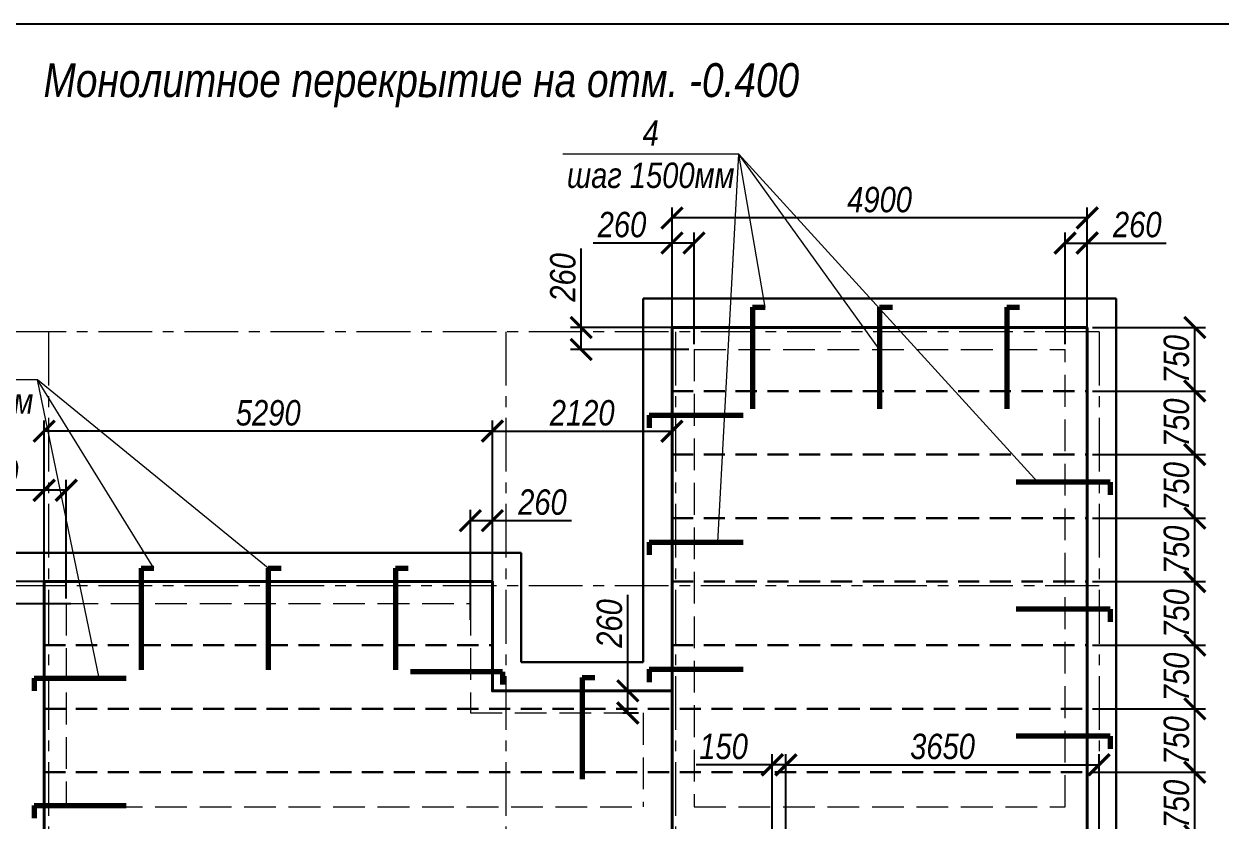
# Model space of a CAD drawing. Header units: millimetres. Extents: x 1582001 to 3303937, y 226471 to 491235.
# Drawn here: x 1590263 to 1604392, y 311036 to 320445 of the extents above; entities that cross this region are included whole.
import ezdxf

# ---------------------------------------------------------------- set-up
doc = ezdxf.new("R2010")
doc.units = ezdxf.units.MM
for name, pattern in [('CENTER', [50.8, 31.75, -6.35, 6.35, -6.35]), ('DASHED2', [0.375, 0.25, -0.125]), ('GOST2.303 4', [7, 5, -2, 0])]:
    doc.linetypes.add(name, pattern=pattern)
doc.layers.get('Defpoints').update_dxf_attribs({"color": 255, "lineweight": 30})
for name, color, linetype, lineweight in [('Оси', 251, 'CENTER', 9), ('Размеры', 7, 'Continuous', 18), ('средние', 92, 'Continuous', 30), ('Стены несущие', 7, 'Continuous', 40), ('тонкие', 163, 'Continuous', 20), ('Штриховки', 251, 'Continuous', 20)]:
    doc.layers.add(name, color=color, linetype=linetype, lineweight=lineweight)
doc.layers.add('Формуляр', color=138, linetype='Continuous')
doc.styles.get("Standard").update_dxf_attribs({"font": 'ARIALNI.TTF', "height": 300})
doc.styles.add('STYLE1', font='ARIALNI.TTF', dxfattribs={"height": 300})
doc.styles.add('Текст', font='ARIALNI.TTF')
doc.dimstyles.new('ISO-25', dxfattribs={"dimscale": 100, "dimtxt": 2.5, "dimasz": 2.5, "dimexe": 1.25, "dimexo": 0.625, "dimtad": 1, "dimdec": 0, "dimtxsty": 'Standard', "dimblk": 'ARCHTICK', "dimcen": 2.5, "dimadec": 0, "dimazin": 0, "dimtfac": 1, "dimtdec": 0, "dimtmove": 0, "dimatfit": 3, "dimfxl": 0, "dimarcsym": 0})

# ---------------------------------------------------------------- blocks, each defined once
blk = doc.blocks.new('_ArchTick')
at = {"color": 0, "linetype": 'ByBlock', "const_width": 0.15}
blk.add_lwpolyline([(-0.5, -0.5), (0.5, 0.5)], dxfattribs=at)
blk = doc.blocks.new('*D1513')
at = {"layer": 'Defpoints', "color": 0, "lineweight": -3, "ltscale": 100, "transparency": 16777216}
for p in [(1590502, 315638), (1590502, 313379), (1595792, 313379)]:
    blk.add_point(p, dxfattribs=at)
at = {"layer": 'Размеры', "color": 0, "lineweight": -2, "ltscale": 100, "transparency": 16777216}
for p, q in [((1590502, 313442), (1590502, 315763)), ((1595792, 315638), (1590502, 315638)), ((1595792, 313442), (1595792, 315763))]:
    blk.add_line(p, q, dxfattribs=at)
at = {"layer": 'Размеры', "color": 0, "lineweight": -2, "ltscale": 100, "transparency": 16777216, "xscale": 250, "yscale": 250, "zscale": 250, "rotation": 180}
blk.add_blockref('_ArchTick', (1590502, 315638), dxfattribs=at)
at = {"layer": 'Размеры', "color": 0, "lineweight": -2, "ltscale": 100, "transparency": 16777216, "xscale": 250, "yscale": 250, "zscale": 250}
blk.add_blockref('_ArchTick', (1595792, 315638), dxfattribs=at)
at = {"layer": 'Размеры', "color": 0, "ltscale": 100, "transparency": 16777216, "insert": (1593147, 315853), "char_height": 300, "attachment_point": 5}
blk.add_mtext('5290', dxfattribs=at)
blk = doc.blocks.new('*D1514')
at = {"layer": 'Defpoints', "color": 0, "lineweight": -3, "ltscale": 100, "transparency": 16777216}
for p in [(1595792, 314583), (1595792, 313379), (1595532, 313349)]:
    blk.add_point(p, dxfattribs=at)
at = {"layer": 'Размеры', "color": 0, "lineweight": -2, "ltscale": 100, "transparency": 16777216}
for p, q in [((1595532, 313411), (1595532, 314708)), ((1595792, 313442), (1595792, 314708)), ((1595532, 314583), (1595792, 314583)), ((1595792, 314583), (1596724, 314583))]:
    blk.add_line(p, q, dxfattribs=at)
at = {"layer": 'Размеры', "color": 0, "lineweight": -2, "ltscale": 100, "transparency": 16777216, "xscale": 250, "yscale": 250, "zscale": 250, "rotation": 180}
blk.add_blockref('_ArchTick', (1595532, 314583), dxfattribs=at)
at = {"layer": 'Размеры', "color": 0, "lineweight": -2, "ltscale": 100, "transparency": 16777216, "xscale": 250, "yscale": 250, "zscale": 250}
blk.add_blockref('_ArchTick', (1595792, 314583), dxfattribs=at)
at = {"layer": 'Размеры', "color": 0, "ltscale": 100, "transparency": 16777216, "insert": (1596383, 314799), "char_height": 300, "attachment_point": 5}
blk.add_mtext('260', dxfattribs=at)
blk = doc.blocks.new('*D1515')
at = {"layer": 'Defpoints', "color": 0, "lineweight": -3, "ltscale": 100, "transparency": 16777216}
for p in [(1590502, 314940), (1590502, 313602), (1590762, 313602)]:
    blk.add_point(p, dxfattribs=at)
at = {"layer": 'Размеры', "color": 0, "lineweight": -2, "ltscale": 100, "transparency": 16777216}
for p, q in [((1590502, 314940), (1589571, 314940)), ((1590502, 313665), (1590502, 315065)), ((1590762, 314940), (1590502, 314940)), ((1590762, 313665), (1590762, 315065))]:
    blk.add_line(p, q, dxfattribs=at)
at = {"layer": 'Размеры', "color": 0, "lineweight": -2, "ltscale": 100, "transparency": 16777216, "xscale": 250, "yscale": 250, "zscale": 250, "rotation": 180}
blk.add_blockref('_ArchTick', (1590502, 314940), dxfattribs=at)
at = {"layer": 'Размеры', "color": 0, "lineweight": -2, "ltscale": 100, "transparency": 16777216, "xscale": 250, "yscale": 250, "zscale": 250}
blk.add_blockref('_ArchTick', (1590762, 314940), dxfattribs=at)
at = {"layer": 'Размеры', "color": 0, "ltscale": 100, "transparency": 16777216, "insert": (1589912, 315156), "char_height": 300, "attachment_point": 5}
blk.add_mtext('260', dxfattribs=at)
blk = doc.blocks.new('*D1516')
at = {"layer": 'Defpoints', "color": 0, "lineweight": -3, "ltscale": 100, "transparency": 16777216}
for p in [(1589213, 313862), (1590880, 313862), (1590880, 313602)]:
    blk.add_point(p, dxfattribs=at)
at = {"layer": 'Размеры', "color": 0, "lineweight": -2, "ltscale": 100, "transparency": 16777216}
for p, q in [((1589213, 313862), (1589213, 314794)), ((1590818, 313862), (1589088, 313862)), ((1589213, 313602), (1589213, 313862)), ((1590818, 313602), (1589088, 313602))]:
    blk.add_line(p, q, dxfattribs=at)
at = {"layer": 'Размеры', "color": 0, "lineweight": -2, "ltscale": 100, "transparency": 16777216, "xscale": 250, "yscale": 250, "zscale": 250}
for p, rotation in [((1589213, 313862), 90), ((1589213, 313602), 270)]:
    blk.add_blockref('_ArchTick', p, dxfattribs=dict(at, rotation=rotation))
at = {"layer": 'Размеры', "color": 0, "ltscale": 100, "transparency": 16777216, "insert": (1588998, 314453), "char_height": 300, "attachment_point": 5, "rotation": 90}
blk.add_mtext('260', dxfattribs=at)
blk = doc.blocks.new('*D1518')
at = {"layer": 'Defpoints', "color": 0, "lineweight": -3, "ltscale": 100, "transparency": 16777216}
for p in [(1590502, 313862), (1588759, 306872), (1590502, 306872)]:
    blk.add_point(p, dxfattribs=at)
at = {"layer": 'Размеры', "color": 0, "lineweight": -2, "ltscale": 100, "transparency": 16777216}
for p, q in [((1590440, 313862), (1588634, 313862)), ((1588759, 313862), (1588759, 306872)), ((1590440, 306872), (1588634, 306872))]:
    blk.add_line(p, q, dxfattribs=at)
at = {"layer": 'Размеры', "color": 0, "lineweight": -2, "ltscale": 100, "transparency": 16777216, "xscale": 250, "yscale": 250, "zscale": 250}
for p, rotation in [((1588759, 313862), 90), ((1588759, 306872), 270)]:
    blk.add_blockref('_ArchTick', p, dxfattribs=dict(at, rotation=rotation))
at = {"layer": 'Размеры', "color": 0, "ltscale": 100, "transparency": 16777216, "insert": (1588543, 310367), "char_height": 300, "attachment_point": 5, "rotation": 90}
blk.add_mtext('6990', dxfattribs=at)
blk = doc.blocks.new('*D1538')
at = {"layer": 'Defpoints', "color": 0, "lineweight": -3, "ltscale": 100, "transparency": 16777216}
for p in [(1602812, 311612), (1604082, 311612), (1602812, 310862)]:
    blk.add_point(p, dxfattribs=at)
at = {"layer": 'Размеры', "color": 0, "lineweight": -2, "ltscale": 100, "transparency": 16777216}
for p, q in [((1602875, 311612), (1604207, 311612)), ((1604082, 310862), (1604082, 311612)), ((1602875, 310862), (1604207, 310862))]:
    blk.add_line(p, q, dxfattribs=at)
at = {"layer": 'Размеры', "color": 0, "lineweight": -2, "ltscale": 100, "transparency": 16777216, "xscale": 250, "yscale": 250, "zscale": 250}
for p, rotation in [((1604082, 311612), 90), ((1604082, 310862), 270)]:
    blk.add_blockref('_ArchTick', p, dxfattribs=dict(at, rotation=rotation))
at = {"layer": 'Размеры', "color": 0, "ltscale": 100, "transparency": 16777216, "insert": (1603866, 311237), "char_height": 300, "attachment_point": 5, "rotation": 90}
blk.add_mtext('750', dxfattribs=at)
blk = doc.blocks.new('*D1539')
at = {"layer": 'Defpoints', "color": 0, "lineweight": -3, "ltscale": 100, "transparency": 16777216}
for p in [(1602812, 312362), (1604082, 312362), (1602812, 311612)]:
    blk.add_point(p, dxfattribs=at)
at = {"layer": 'Размеры', "color": 0, "lineweight": -2, "ltscale": 100, "transparency": 16777216}
for p, q in [((1602875, 312362), (1604207, 312362)), ((1604082, 311612), (1604082, 312362)), ((1602875, 311612), (1604207, 311612))]:
    blk.add_line(p, q, dxfattribs=at)
at = {"layer": 'Размеры', "color": 0, "lineweight": -2, "ltscale": 100, "transparency": 16777216, "xscale": 250, "yscale": 250, "zscale": 250}
for p, rotation in [((1604082, 312362), 90), ((1604082, 311612), 270)]:
    blk.add_blockref('_ArchTick', p, dxfattribs=dict(at, rotation=rotation))
at = {"layer": 'Размеры', "color": 0, "ltscale": 100, "transparency": 16777216, "insert": (1603866, 311987), "char_height": 300, "attachment_point": 5, "rotation": 90}
blk.add_mtext('750', dxfattribs=at)
blk = doc.blocks.new('*D1540')
at = {"layer": 'Defpoints', "color": 0, "lineweight": -3, "ltscale": 100, "transparency": 16777216}
for p in [(1602812, 313112), (1604082, 313112), (1602812, 312362)]:
    blk.add_point(p, dxfattribs=at)
at = {"layer": 'Размеры', "color": 0, "lineweight": -2, "ltscale": 100, "transparency": 16777216}
for p, q in [((1602875, 313112), (1604207, 313112)), ((1604082, 312362), (1604082, 313112)), ((1602875, 312362), (1604207, 312362))]:
    blk.add_line(p, q, dxfattribs=at)
at = {"layer": 'Размеры', "color": 0, "lineweight": -2, "ltscale": 100, "transparency": 16777216, "xscale": 250, "yscale": 250, "zscale": 250}
for p, rotation in [((1604082, 313112), 90), ((1604082, 312362), 270)]:
    blk.add_blockref('_ArchTick', p, dxfattribs=dict(at, rotation=rotation))
at = {"layer": 'Размеры', "color": 0, "ltscale": 100, "transparency": 16777216, "insert": (1603866, 312737), "char_height": 300, "attachment_point": 5, "rotation": 90}
blk.add_mtext('750', dxfattribs=at)
blk = doc.blocks.new('*D1541')
at = {"layer": 'Defpoints', "color": 0, "lineweight": -3, "ltscale": 100, "transparency": 16777216}
for p in [(1602812, 313862), (1604082, 313862), (1602812, 313112)]:
    blk.add_point(p, dxfattribs=at)
at = {"layer": 'Размеры', "color": 0, "lineweight": -2, "ltscale": 100, "transparency": 16777216}
for p, q in [((1602875, 313862), (1604207, 313862)), ((1604082, 313112), (1604082, 313862)), ((1602875, 313112), (1604207, 313112))]:
    blk.add_line(p, q, dxfattribs=at)
at = {"layer": 'Размеры', "color": 0, "lineweight": -2, "ltscale": 100, "transparency": 16777216, "xscale": 250, "yscale": 250, "zscale": 250}
for p, rotation in [((1604082, 313862), 90), ((1604082, 313112), 270)]:
    blk.add_blockref('_ArchTick', p, dxfattribs=dict(at, rotation=rotation))
at = {"layer": 'Размеры', "color": 0, "ltscale": 100, "transparency": 16777216, "insert": (1603866, 313487), "char_height": 300, "attachment_point": 5, "rotation": 90}
blk.add_mtext('750', dxfattribs=at)
blk = doc.blocks.new('*D1542')
at = {"layer": 'Defpoints', "color": 0, "lineweight": -3, "ltscale": 100, "transparency": 16777216}
for p in [(1602812, 314612), (1604082, 314612), (1602812, 313862)]:
    blk.add_point(p, dxfattribs=at)
at = {"layer": 'Размеры', "color": 0, "lineweight": -2, "ltscale": 100, "transparency": 16777216}
for p, q in [((1602875, 314612), (1604207, 314612)), ((1604082, 313862), (1604082, 314612)), ((1602875, 313862), (1604207, 313862))]:
    blk.add_line(p, q, dxfattribs=at)
at = {"layer": 'Размеры', "color": 0, "lineweight": -2, "ltscale": 100, "transparency": 16777216, "xscale": 250, "yscale": 250, "zscale": 250}
for p, rotation in [((1604082, 314612), 90), ((1604082, 313862), 270)]:
    blk.add_blockref('_ArchTick', p, dxfattribs=dict(at, rotation=rotation))
at = {"layer": 'Размеры', "color": 0, "ltscale": 100, "transparency": 16777216, "insert": (1603866, 314237), "char_height": 300, "attachment_point": 5, "rotation": 90}
blk.add_mtext('750', dxfattribs=at)
blk = doc.blocks.new('*D1543')
at = {"layer": 'Defpoints', "color": 0, "lineweight": -3, "ltscale": 100, "transparency": 16777216}
for p in [(1602812, 315362), (1604082, 315362), (1602812, 314612)]:
    blk.add_point(p, dxfattribs=at)
at = {"layer": 'Размеры', "color": 0, "lineweight": -2, "ltscale": 100, "transparency": 16777216}
for p, q in [((1602875, 315362), (1604207, 315362)), ((1604082, 314612), (1604082, 315362)), ((1602875, 314612), (1604207, 314612))]:
    blk.add_line(p, q, dxfattribs=at)
at = {"layer": 'Размеры', "color": 0, "lineweight": -2, "ltscale": 100, "transparency": 16777216, "xscale": 250, "yscale": 250, "zscale": 250}
for p, rotation in [((1604082, 315362), 90), ((1604082, 314612), 270)]:
    blk.add_blockref('_ArchTick', p, dxfattribs=dict(at, rotation=rotation))
at = {"layer": 'Размеры', "color": 0, "ltscale": 100, "transparency": 16777216, "insert": (1603866, 314987), "char_height": 300, "attachment_point": 5, "rotation": 90}
blk.add_mtext('750', dxfattribs=at)
blk = doc.blocks.new('*D1544')
at = {"layer": 'Defpoints', "color": 0, "lineweight": -3, "ltscale": 100, "transparency": 16777216}
for p in [(1602812, 316112), (1604082, 316112), (1602812, 315362)]:
    blk.add_point(p, dxfattribs=at)
at = {"layer": 'Размеры', "color": 0, "lineweight": -2, "ltscale": 100, "transparency": 16777216}
for p, q in [((1602875, 316112), (1604207, 316112)), ((1604082, 315362), (1604082, 316112)), ((1602875, 315362), (1604207, 315362))]:
    blk.add_line(p, q, dxfattribs=at)
at = {"layer": 'Размеры', "color": 0, "lineweight": -2, "ltscale": 100, "transparency": 16777216, "xscale": 250, "yscale": 250, "zscale": 250}
for p, rotation in [((1604082, 316112), 90), ((1604082, 315362), 270)]:
    blk.add_blockref('_ArchTick', p, dxfattribs=dict(at, rotation=rotation))
at = {"layer": 'Размеры', "color": 0, "ltscale": 100, "transparency": 16777216, "insert": (1603866, 315737), "char_height": 300, "attachment_point": 5, "rotation": 90}
blk.add_mtext('750', dxfattribs=at)
blk = doc.blocks.new('*D1545')
at = {"layer": 'Defpoints', "color": 0, "lineweight": -3, "ltscale": 100, "transparency": 16777216}
for p in [(1602812, 316862), (1604082, 316862), (1602812, 316112)]:
    blk.add_point(p, dxfattribs=at)
at = {"layer": 'Размеры', "color": 0, "lineweight": -2, "ltscale": 100, "transparency": 16777216}
for p, q in [((1602875, 316862), (1604207, 316862)), ((1604082, 316112), (1604082, 316862)), ((1602875, 316112), (1604207, 316112))]:
    blk.add_line(p, q, dxfattribs=at)
at = {"layer": 'Размеры', "color": 0, "lineweight": -2, "ltscale": 100, "transparency": 16777216, "xscale": 250, "yscale": 250, "zscale": 250}
for p, rotation in [((1604082, 316862), 90), ((1604082, 316112), 270)]:
    blk.add_blockref('_ArchTick', p, dxfattribs=dict(at, rotation=rotation))
at = {"layer": 'Размеры', "color": 0, "ltscale": 100, "transparency": 16777216, "insert": (1603866, 316487), "char_height": 300, "attachment_point": 5, "rotation": 90}
blk.add_mtext('750', dxfattribs=at)
blk = doc.blocks.new('*D1553')
at = {"layer": 'Defpoints', "color": 0, "lineweight": -3, "ltscale": 100, "transparency": 16777216}
for p in [(1597912, 317859), (1597912, 316602), (1598172, 316602)]:
    blk.add_point(p, dxfattribs=at)
at = {"layer": 'Размеры', "color": 0, "lineweight": -2, "ltscale": 100, "transparency": 16777216}
for p, q in [((1597912, 316665), (1597912, 317984)), ((1598172, 316665), (1598172, 317984)), ((1597912, 317859), (1596981, 317859)), ((1598172, 317859), (1597912, 317859))]:
    blk.add_line(p, q, dxfattribs=at)
at = {"layer": 'Размеры', "color": 0, "lineweight": -2, "ltscale": 100, "transparency": 16777216, "xscale": 250, "yscale": 250, "zscale": 250, "rotation": 180}
blk.add_blockref('_ArchTick', (1597912, 317859), dxfattribs=at)
at = {"layer": 'Размеры', "color": 0, "lineweight": -2, "ltscale": 100, "transparency": 16777216, "xscale": 250, "yscale": 250, "zscale": 250}
blk.add_blockref('_ArchTick', (1598172, 317859), dxfattribs=at)
at = {"layer": 'Размеры', "color": 0, "ltscale": 100, "transparency": 16777216, "insert": (1597322, 318075), "char_height": 300, "attachment_point": 5}
blk.add_mtext('260', dxfattribs=at)
blk = doc.blocks.new('*D1554')
at = {"layer": 'Defpoints', "color": 0, "lineweight": -3, "ltscale": 100, "transparency": 16777216}
for p in [(1602812, 317859), (1602552, 316602), (1602812, 316602)]:
    blk.add_point(p, dxfattribs=at)
at = {"layer": 'Размеры', "color": 0, "lineweight": -2, "ltscale": 100, "transparency": 16777216}
for p, q in [((1602552, 316665), (1602552, 317984)), ((1602812, 316665), (1602812, 317984)), ((1602552, 317859), (1602812, 317859)), ((1602812, 317859), (1603744, 317859))]:
    blk.add_line(p, q, dxfattribs=at)
at = {"layer": 'Размеры', "color": 0, "lineweight": -2, "ltscale": 100, "transparency": 16777216, "xscale": 250, "yscale": 250, "zscale": 250, "rotation": 180}
blk.add_blockref('_ArchTick', (1602552, 317859), dxfattribs=at)
at = {"layer": 'Размеры', "color": 0, "lineweight": -2, "ltscale": 100, "transparency": 16777216, "xscale": 250, "yscale": 250, "zscale": 250}
blk.add_blockref('_ArchTick', (1602812, 317859), dxfattribs=at)
at = {"layer": 'Размеры', "color": 0, "ltscale": 100, "transparency": 16777216, "insert": (1603403, 318075), "char_height": 300, "attachment_point": 5}
blk.add_mtext('260', dxfattribs=at)
blk = doc.blocks.new('*D1555')
at = {"layer": 'Defpoints', "color": 0, "lineweight": -3, "ltscale": 100, "transparency": 16777216}
for p in [(1597912, 318155), (1597912, 316862), (1602812, 316862)]:
    blk.add_point(p, dxfattribs=at)
at = {"layer": 'Размеры', "color": 0, "lineweight": -2, "ltscale": 100, "transparency": 16777216}
for p, q in [((1597912, 316925), (1597912, 318280)), ((1602812, 316925), (1602812, 318280)), ((1602812, 318155), (1597912, 318155))]:
    blk.add_line(p, q, dxfattribs=at)
at = {"layer": 'Размеры', "color": 0, "lineweight": -2, "ltscale": 100, "transparency": 16777216, "xscale": 250, "yscale": 250, "zscale": 250, "rotation": 180}
blk.add_blockref('_ArchTick', (1597912, 318155), dxfattribs=at)
at = {"layer": 'Размеры', "color": 0, "lineweight": -2, "ltscale": 100, "transparency": 16777216, "xscale": 250, "yscale": 250, "zscale": 250}
blk.add_blockref('_ArchTick', (1602812, 318155), dxfattribs=at)
at = {"layer": 'Размеры', "color": 0, "ltscale": 100, "transparency": 16777216, "insert": (1600362, 318370), "char_height": 300, "attachment_point": 5}
blk.add_mtext('4900', dxfattribs=at)
blk = doc.blocks.new('*D1556')
at = {"layer": 'Defpoints', "color": 0, "lineweight": -3, "ltscale": 100, "transparency": 16777216}
for p in [(1596840, 316862), (1598172, 316862), (1598172, 316602)]:
    blk.add_point(p, dxfattribs=at)
at = {"layer": 'Размеры', "color": 0, "lineweight": -2, "ltscale": 100, "transparency": 16777216}
for p, q in [((1596840, 316862), (1596840, 317794)), ((1598110, 316862), (1596715, 316862)), ((1596840, 316602), (1596840, 316862)), ((1598110, 316602), (1596715, 316602))]:
    blk.add_line(p, q, dxfattribs=at)
at = {"layer": 'Размеры', "color": 0, "lineweight": -2, "ltscale": 100, "transparency": 16777216, "xscale": 250, "yscale": 250, "zscale": 250}
for p, rotation in [((1596840, 316862), 90), ((1596840, 316602), 270)]:
    blk.add_blockref('_ArchTick', p, dxfattribs=dict(at, rotation=rotation))
at = {"layer": 'Размеры', "color": 0, "ltscale": 100, "transparency": 16777216, "insert": (1596625, 317453), "char_height": 300, "attachment_point": 5, "rotation": 90}
blk.add_mtext('260', dxfattribs=at)
blk = doc.blocks.new('*D1557')
at = {"layer": 'Defpoints', "color": 0, "lineweight": -3, "ltscale": 100, "transparency": 16777216}
for p in [(1597271, 312572), (1597391, 312572), (1597271, 312312)]:
    blk.add_point(p, dxfattribs=at)
at = {"layer": 'Размеры', "color": 0, "lineweight": -2, "ltscale": 100, "transparency": 16777216}
for p, q in [((1597391, 312572), (1597391, 313708)), ((1597333, 312572), (1597516, 312572)), ((1597391, 312312), (1597391, 312572)), ((1597333, 312312), (1597516, 312312))]:
    blk.add_line(p, q, dxfattribs=at)
at = {"layer": 'Размеры', "color": 0, "lineweight": -2, "ltscale": 100, "transparency": 16777216, "xscale": 250, "yscale": 250, "zscale": 250}
for p, rotation in [((1597391, 312572), 90), ((1597391, 312312), 270)]:
    blk.add_blockref('_ArchTick', p, dxfattribs=dict(at, rotation=rotation))
at = {"layer": 'Размеры', "color": 0, "ltscale": 100, "transparency": 16777216, "insert": (1597175, 313368), "char_height": 300, "attachment_point": 5, "rotation": 90}
blk.add_mtext('260', dxfattribs=at)
blk = doc.blocks.new('*D1507')
at = {"layer": 'Defpoints', "color": 0, "lineweight": -3, "ltscale": 100, "transparency": 16777216}
for p in [(1597912, 315638), (1595792, 313862), (1597912, 313931)]:
    blk.add_point(p, dxfattribs=at)
at = {"layer": 'Размеры', "color": 0, "lineweight": -2, "ltscale": 100, "transparency": 16777216}
for p, q in [((1595792, 313925), (1595792, 315763)), ((1595792, 315638), (1597912, 315638)), ((1597912, 313994), (1597912, 315763))]:
    blk.add_line(p, q, dxfattribs=at)
at = {"layer": 'Размеры', "color": 0, "lineweight": -2, "ltscale": 100, "transparency": 16777216, "xscale": 250, "yscale": 250, "zscale": 250, "rotation": 180}
blk.add_blockref('_ArchTick', (1595792, 315638), dxfattribs=at)
at = {"layer": 'Размеры', "color": 0, "lineweight": -2, "ltscale": 100, "transparency": 16777216, "xscale": 250, "yscale": 250, "zscale": 250}
blk.add_blockref('_ArchTick', (1597912, 315638), dxfattribs=at)
at = {"layer": 'Размеры', "color": 0, "ltscale": 100, "transparency": 16777216, "insert": (1596852, 315853), "char_height": 300, "attachment_point": 5}
blk.add_mtext('2120', dxfattribs=at)
blk = doc.blocks.new('*D2059')
at = {"layer": 'Defpoints', "color": 0, "lineweight": -3, "ltscale": 100, "transparency": 16777216}
for p in [(1599096, 311700), (1599096, 310525), (1599257, 310525)]:
    blk.add_point(p, dxfattribs=at)
at = {"layer": 'Размеры', "color": 0, "lineweight": -2, "ltscale": 100, "transparency": 16777216}
for p, q in [((1599096, 310587), (1599096, 311825)), ((1599257, 310587), (1599257, 311825)), ((1599096, 311700), (1598196, 311700)), ((1599257, 311700), (1599096, 311700))]:
    blk.add_line(p, q, dxfattribs=at)
at = {"layer": 'Размеры', "color": 0, "lineweight": -2, "ltscale": 100, "transparency": 16777216, "xscale": 250, "yscale": 250, "zscale": 250, "rotation": 180}
blk.add_blockref('_ArchTick', (1599096, 311700), dxfattribs=at)
at = {"layer": 'Размеры', "color": 0, "lineweight": -2, "ltscale": 100, "transparency": 16777216, "xscale": 250, "yscale": 250, "zscale": 250}
blk.add_blockref('_ArchTick', (1599257, 311700), dxfattribs=at)
at = {"layer": 'Размеры', "color": 0, "ltscale": 100, "transparency": 16777216, "insert": (1598521, 311915), "char_height": 300, "attachment_point": 5}
blk.add_mtext('150', dxfattribs=at)
blk = doc.blocks.new('*D2060')
at = {"layer": 'Defpoints', "color": 0, "lineweight": -3, "ltscale": 100, "transparency": 16777216}
for p in [(1602952, 311700), (1599257, 310764), (1602952, 310764)]:
    blk.add_point(p, dxfattribs=at)
at = {"layer": 'Размеры', "color": 0, "lineweight": -2, "ltscale": 100, "transparency": 16777216}
for p, q in [((1599257, 310826), (1599257, 311825)), ((1602952, 310826), (1602952, 311825)), ((1599257, 311700), (1602952, 311700))]:
    blk.add_line(p, q, dxfattribs=at)
at = {"layer": 'Размеры', "color": 0, "lineweight": -2, "ltscale": 100, "transparency": 16777216, "xscale": 250, "yscale": 250, "zscale": 250, "rotation": 180}
blk.add_blockref('_ArchTick', (1599257, 311700), dxfattribs=at)
at = {"layer": 'Размеры', "color": 0, "lineweight": -2, "ltscale": 100, "transparency": 16777216, "xscale": 250, "yscale": 250, "zscale": 250}
blk.add_blockref('_ArchTick', (1602952, 311700), dxfattribs=at)
at = {"layer": 'Размеры', "color": 0, "ltscale": 100, "transparency": 16777216, "insert": (1601105, 311915), "char_height": 300, "attachment_point": 5}
blk.add_mtext('3650', dxfattribs=at)

msp = doc.modelspace()

# ---------------------------------------------------------------- linework, layer by layer
at = {"layer": 'Оси', "ltscale": 20}
for p, q in [((1602952.4, 316812.3), (1584888.8, 316812.3)), ((1590552.4, 316812.3), (1590552.4, 296389.3)), ((1595952.4, 316812.3), (1595952.4, 296389.3)), ((1597952.4, 316812.3), (1597952.4, 296388.2)), ((1602952.4, 316812.3), (1602952.4, 296389.3)), ((1602952.4, 313812.3), (1584888.8, 313812.3))]:
    msp.add_line(p, q, dxfattribs=at)
at = {"layer": 'Размеры', "lineweight": 9, "ltscale": 100}
for p, q in [((1598699.9, 318908.5), (1596622.4, 318908.5)), ((1598453.7, 314327.3), (1598699.9, 318908.5)), ((1602228.4, 315038.1), (1598699.9, 318908.5)), ((1599012.4, 317101.4), (1598699.9, 318908.5)), ((1600362.4, 316602.3), (1598699.9, 318908.5)), ((1590424.8, 316244.2), (1588347.4, 316244.2)), ((1593147.4, 314021.4), (1590424.8, 316244.2)), ((1591151.2, 312721.8), (1590424.8, 316244.2)), ((1591797.4, 314021.4), (1590424.8, 316244.2))]:
    msp.add_line(p, q, dxfattribs=at)
at = {"layer": 'средние'}
for p, q in [((1597572.4, 312912.3), (1597572.4, 317202.3)), ((1597572.4, 317202.3), (1603152.4, 317202.3)), ((1603152.4, 298522.3), (1603152.4, 317202.3)), ((1590162.4, 314202.3), (1596132.4, 314202.3)), ((1596132.4, 314202.3), (1596132.4, 312912.3)), ((1596132.4, 312912.3), (1597572.4, 312912.3))]:
    msp.add_line(p, q, dxfattribs=at)
at = {"layer": 'средние', "linetype": 'DASHED2', "ltscale": 1000}
for p, q in [((1597912.4, 316862.3), (1602812.4, 316862.3)), ((1597912.4, 316112.3), (1602812.4, 316112.3)), ((1597912.4, 315362.3), (1602812.4, 315362.3)), ((1597912.4, 314612.3), (1602812.4, 314612.3)), ((1597912.4, 313862.3), (1602812.4, 313862.3)), ((1590502.4, 313112.3), (1595792.4, 313112.3)), ((1597912.4, 313112.3), (1602812.4, 313112.3)), ((1590502.4, 312362.3), (1602812.4, 312362.3)), ((1590502.4, 311612.3), (1602812.4, 311612.3))]:
    msp.add_line(p, q, dxfattribs=at)
at = {"layer": 'Стены несущие', "ltscale": 75}
for p, q in [((1597912.4, 316862.3), (1597912.4, 312652.3)), ((1597912.4, 316862.3), (1602812.4, 316862.3)), ((1602812.4, 298862.3), (1602812.4, 316862.3)), ((1597912.4, 300582.3), (1597912.4, 312652.3))]:
    msp.add_line(p, q, dxfattribs=at)
msp.add_lwpolyline([(1597912.4, 312572.3), (1595792.4, 312572.3), (1595792.4, 313862.3), (1590502.4, 313862.3), (1590502.4, 306872.3), (1588032.4, 306872.3), (1588032.4, 300662.3), (1597912.4, 300662.3)], dxfattribs=at)
at = {"layer": 'тонкие', "linetype": 'GOST2.303 4', "ltscale": 75}
for p, q in [((1598172.4, 316602.3), (1598172.4, 311202.3)), ((1598172.4, 316602.3), (1602552.4, 316602.3)), ((1602552.4, 311202.3), (1602552.4, 316602.3)), ((1590762.4, 313602.3), (1595532.4, 313602.3)), ((1590762.4, 313602.3), (1590762.4, 311202.3)), ((1595532.4, 313602.3), (1595532.4, 312312.3)), ((1595532.4, 312312.3), (1597572.4, 312312.3)), ((1597572.4, 312312.3), (1597572.4, 311202.3)), ((1590762.4, 311202.3), (1597572.4, 311202.3)), ((1598172.4, 311202.3), (1602552.4, 311202.3))]:
    msp.add_line(p, q, dxfattribs=at)
at = {"layer": 'Формуляр', "color": 0}
msp.add_lwpolyline([(1584000.9, 291755.1), (1584000.9, 320444.9), (1623500.8, 320444.9), (1623500.8, 291755.1)], close=True, dxfattribs=at)
at = {"layer": 'Штриховки', "color": 1, "lineweight": 70, "ltscale": 100}
for p, q in [((1598862.4, 317101.4), (1598862.4, 315901.4)), ((1598862.4, 317101.4), (1599012.4, 317101.4)), ((1600362.4, 317101.4), (1600362.4, 315901.4)), ((1600362.4, 317101.4), (1600512.4, 317101.4)), ((1601862.4, 317101.4), (1601862.4, 315901.4)), ((1601862.4, 317101.4), (1602012.4, 317101.4)), ((1597642.9, 315827.3), (1598752.1, 315827.3)), ((1597642.9, 315827.3), (1597642.9, 315677.3)), ((1603082, 315038.1), (1601972.7, 315038.1)), ((1603082, 315038.1), (1603082, 314888.1)), ((1597642.9, 314327.3), (1598752.1, 314327.3)), ((1597642.9, 314327.3), (1597642.9, 314177.3)), ((1591647.4, 314021.4), (1591647.4, 312821.4)), ((1591647.4, 314021.4), (1591797.4, 314021.4)), ((1593147.4, 314021.4), (1593147.4, 312821.4)), ((1593147.4, 314021.4), (1593147.4, 312821.4)), ((1593147.4, 314021.4), (1593297.4, 314021.4)), ((1594647.4, 314021.4), (1594647.4, 312821.4)), ((1594647.4, 314021.4), (1594797.4, 314021.4)), ((1594647.4, 314021.4), (1594647.4, 312821.4)), ((1594647.4, 314021.4), (1594797.4, 314021.4)), ((1603082, 313538.1), (1601972.7, 313538.1)), ((1603082, 313538.1), (1603082, 313388.1)), ((1597642.9, 312827.3), (1598752.1, 312827.3)), ((1597642.9, 312827.3), (1597642.9, 312677.3)), ((1590384.3, 312721.8), (1591468.7, 312721.8)), ((1590384.3, 312721.8), (1590384.3, 312571.8)), ((1595910.6, 312799.5), (1594826.2, 312799.5)), ((1595910.6, 312799.5), (1595910.6, 312649.5)), ((1596852.4, 312731.4), (1596852.4, 311531.4)), ((1596852.4, 312731.4), (1597002.4, 312731.4)), ((1603082, 312038.1), (1601972.7, 312038.1)), ((1603082, 312038.1), (1603082, 311888.1)), ((1590384.3, 311221.8), (1591468.7, 311221.8)), ((1590384.3, 311221.8), (1590384.3, 311071.8))]:
    msp.add_line(p, q, dxfattribs=at)

# ---------------------------------------------------------------- texts
at = {"ltscale": 2, "insert": (1590494.6, 319981.9), "char_height": 400, "width": 12867.82, "attachment_point": 1, "style": 'STYLE1'}
msp.add_mtext('Монолитное перекрытие на отм. -0.400', dxfattribs=at)
at = {"layer": 'Размеры', "lineweight": 9, "ltscale": 100, "style": 'Текст'}
for s, p in [('4', (1597565.6, 319008.5)), ('шаг 1500мм', (1596672.4, 318508.5)), ('шаг 1500мм', (1588397.4, 315844.2))]:
    msp.add_text(s, height=300, dxfattribs=at).set_placement(p)

# ---------------------------------------------------------------- dimensions: what is measured, and where the dimension line sits
at = {"layer": 'Размеры', "ltscale": 100}
for base, p1, p2, picture, middle in [((1597912.4, 318154.8), (1602812.4, 316862.3), (1597912.4, 316862.3), '*D1555', (1600362.4, 318370.5)), ((1597912.4, 317859.4), (1598172.4, 316602.3), (1597912.4, 316602.3), '*D1553', (1597321.7, 318075.1)), ((1602812.4, 317859.4), (1602552.4, 316602.3), (1602812.4, 316602.3), '*D1554', (1603403.1, 318075.1)), ((1590502.4, 315637.6), (1595792.4, 313379.4), (1590502.4, 313379.4), '*D1513', (1593147.4, 315853.3)), ((1597912.4, 315637.6), (1595792.4, 313862.3), (1597912.4, 313931.4), '*D1507', (1596852.4, 315853.3)), ((1590502.4, 314940.2), (1590762.4, 313602.3), (1590502.4, 313602.3), '*D1515', (1589911.7, 315155.8)), ((1595792.4, 314583.2), (1595532.4, 313348.7), (1595792.4, 313379.4), '*D1514', (1596383.1, 314798.8))]:
    dim = msp.add_linear_dim(base=base, p1=p1, p2=p2, dimstyle='ISO-25', override={"dimscale": 100, "dimfxl": 100, "dimfxlon": 1, "dimarcsym": 1}, dxfattribs=at)
    dim.commit()
    dim.dimension.update_dxf_attribs({"geometry": picture, "text_midpoint": middle})
for base, p1, p2, override, picture, middle in [((1596840.4, 316862.3), (1598172.4, 316602.3), (1598172.4, 316862.3), {"dimscale": 100, "dimfxl": 100, "dimfxlon": 1, "dimarcsym": 1}, '*D1556', (1596624.8, 317453)), ((1604081.7, 316862.3), (1602812.4, 316112.3), (1602812.4, 316862.3), {"dimscale": 100, "dimfxl": 100, "dimfxlon": 1, "dimarcsym": 1}, '*D1545', (1603866, 316487.3)), ((1604081.7, 316112.3), (1602812.4, 315362.3), (1602812.4, 316112.3), {"dimscale": 100, "dimfxl": 100, "dimfxlon": 1, "dimarcsym": 1}, '*D1544', (1603866, 315737.3)), ((1604081.7, 315362.3), (1602812.4, 314612.3), (1602812.4, 315362.3), {"dimscale": 100, "dimfxl": 100, "dimfxlon": 1, "dimarcsym": 1}, '*D1543', (1603866, 314987.3)), ((1589213.2, 313862.3), (1590880.1, 313602.3), (1590880.1, 313862.3), {"dimscale": 100, "dimfxl": 100, "dimfxlon": 1, "dimarcsym": 1}, '*D1516', (1588997.5, 314453)), ((1604081.7, 314612.3), (1602812.4, 313862.3), (1602812.4, 314612.3), {"dimscale": 100, "dimfxl": 100, "dimfxlon": 1, "dimarcsym": 1}, '*D1542', (1603866, 314237.3)), ((1588758.6, 306872.3), (1590502.4, 313862.3), (1590502.4, 306872.3), {"dimscale": 100, "dimlfac": 1, "dimtxsty": 'Standard', "dimblk1": 'ArchTick', "dimblk2": 'ArchTick', "dimsah": 1, "dimtmove": 0, "dimfxl": 100, "dimfxlon": 1, "dimtolj": 0, "dimarcsym": 1}, '*D1518', (1588543, 310367.3)), ((1604081.7, 313862.3), (1602812.4, 313112.3), (1602812.4, 313862.3), {"dimscale": 100, "dimfxl": 100, "dimfxlon": 1, "dimarcsym": 1}, '*D1541', (1603866, 313487.3)), ((1604081.7, 313112.3), (1602812.4, 312362.3), (1602812.4, 313112.3), {"dimscale": 100, "dimfxl": 100, "dimfxlon": 1, "dimarcsym": 1}, '*D1540', (1603866, 312737.3)), ((1604081.7, 312362.3), (1602812.4, 311612.3), (1602812.4, 312362.3), {"dimscale": 100, "dimfxl": 100, "dimfxlon": 1, "dimarcsym": 1}, '*D1539', (1603866, 311987.3)), ((1604081.7, 311612.3), (1602812.4, 310862.3), (1602812.4, 311612.3), {"dimscale": 100, "dimfxl": 100, "dimfxlon": 1, "dimarcsym": 1}, '*D1538', (1603866, 311237.3))]:
    dim = msp.add_linear_dim(base=base, p1=p1, p2=p2, angle=90, dimstyle='ISO-25', override=override, dxfattribs=at)
    dim.commit()
    dim.dimension.update_dxf_attribs({"geometry": picture, "text_midpoint": middle})
dim = msp.add_linear_dim(base=(1597390.7, 312572.3), p1=(1597270.6, 312312.3), p2=(1597270.6, 312572.3), angle=90, dimstyle='ISO-25', override={"dimscale": 100, "dimfxl": 100, "dimfxlon": 1, "dimarcsym": 1}, dxfattribs=at)
dim.commit()
dim.dimension.update_dxf_attribs({"geometry": '*D1557', "text_midpoint": (1597390.7, 313367.5), "dimtype": 160})
for base, p1, p2, text, picture, middle in [((1599096.4, 311699.6), (1599257.1, 310524.9), (1599096.4, 310524.9), '150', '*D2059', (1598521, 311915.3)), ((1602952.4, 311699.6), (1599257.1, 310763.6), (1602952.4, 310763.6), '3650', '*D2060', (1601104.7, 311915.3))]:
    dim = msp.add_linear_dim(base=base, p1=p1, p2=p2, text=text, dimstyle='ISO-25', override={"dimscale": 100, "dimlfac": 1, "dimtxsty": 'Standard', "dimblk1": 'ArchTick', "dimblk2": 'ArchTick', "dimsah": 1, "dimtmove": 0, "dimtolj": 0}, dxfattribs=at)
    dim.commit()
    dim.dimension.update_dxf_attribs({"geometry": picture, "text_midpoint": middle})

doc.saveas('drawing.dxf')
